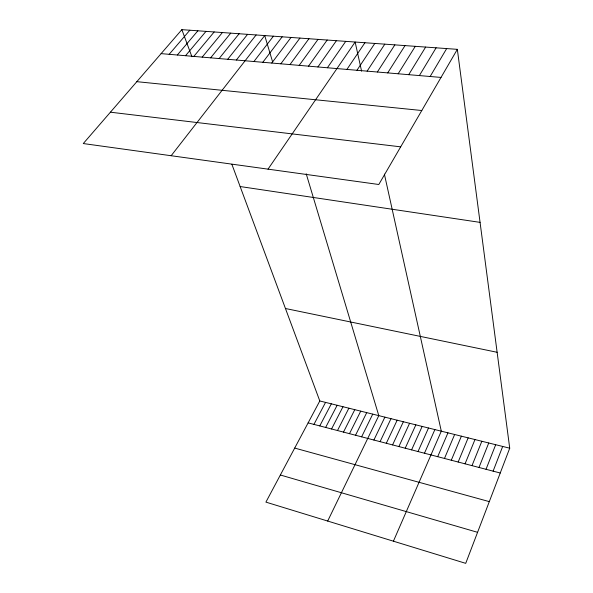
<?xml version="1.0" encoding="UTF-8"?>
<svg xmlns="http://www.w3.org/2000/svg" width="593" height="593" viewBox="0 0 593 593"><rect width="100%" height="100%" fill="white"/><g stroke="black" fill="none" stroke-linecap="round" stroke-linejoin="round"><path stroke-width="0.89" d="M457.344 49.338L378.801 184.497L83.279 143.55L181.858 29.65L457.344 49.338L509.721 448.197L465.72 563.35L265.909 502.123L319.797 400.964L231.878 164.298M493.109 471.146L502.686 446.447M486.03 469.3L495.689 444.706M478.996 467.462L488.743 442.978M471.998 465.638L481.835 441.266M465.053 463.83L474.978 439.554M458.152 462.029L468.159 437.864M451.288 460.235L461.384 436.174M444.468 458.456L454.646 434.499M437.693 456.692L447.952 432.838M393.418 541.194L441.303 431.178L384.383 174.112M424.469 453.237L434.884 429.584M418.013 451.555L428.502 427.998M411.594 449.879L422.157 426.419M405.219 448.212L415.856 424.855M398.881 446.559L409.585 423.291M392.581 444.913L403.359 421.742M386.31 443.282L397.162 420.207M380.083 441.659L391.002 418.673M373.894 440.043L384.879 417.146M327.684 521.054L378.794 415.634L306.203 173.771M361.619 436.841L372.738 414.129M355.541 435.247L366.726 412.632M349.492 433.676L360.737 411.142M343.48 432.104L354.792 409.667M337.499 430.54L348.877 408.192M331.554 428.991L342.991 406.731M325.646 427.449L337.143 405.278M319.775 425.915L331.331 403.833M313.934 424.395L325.55 402.395M430.14 76.504L446.67 48.574M419.37 75.585L436.107 47.818M408.71 74.681L425.641 47.077M398.155 73.784L415.278 46.336M387.703 72.895L405.012 45.602M377.356 72.012L394.849 44.875M367.104 71.145L384.783 44.156M356.956 70.278L374.806 43.437M346.905 69.425L364.932 42.733M268.029 169.146L355.14 42.036L361.597 71.182M327.38 67.765L345.734 41.362M317.9 66.957L336.409 40.695M308.508 66.164L327.166 40.035M299.198 65.371L318.004 39.383M289.977 64.585L308.931 38.73M280.837 63.807L299.932 38.085M271.779 63.043L291.015 37.448M262.81 62.28L282.172 36.818M253.915 61.524L273.41 36.195M171.155 155.722L264.723 35.573L272.639 61.939M236.362 60.026L256.117 34.957M227.705 59.293L247.577 34.35M219.121 58.566L239.12 33.742M210.619 57.84L230.729 33.141M202.183 57.121L222.405 32.548M193.822 56.409L214.162 31.955M185.535 55.705L205.986 31.377M177.322 55.008L197.877 30.792M169.175 54.319L189.834 30.221M161.103 53.629L441.022 77.424M136.835 81.671L421.793 110.513M110.417 112.196L400.683 146.842M240.143 186.536L480.063 222.375M285.448 308.501L497.127 352.286M319.797 400.964L509.721 448.197M308.123 422.876L500.24 473.006M294.699 448.078L489.307 501.626M280.356 475L477.58 532.321M181.858 29.65L191.91 56.713"/></g></svg>
